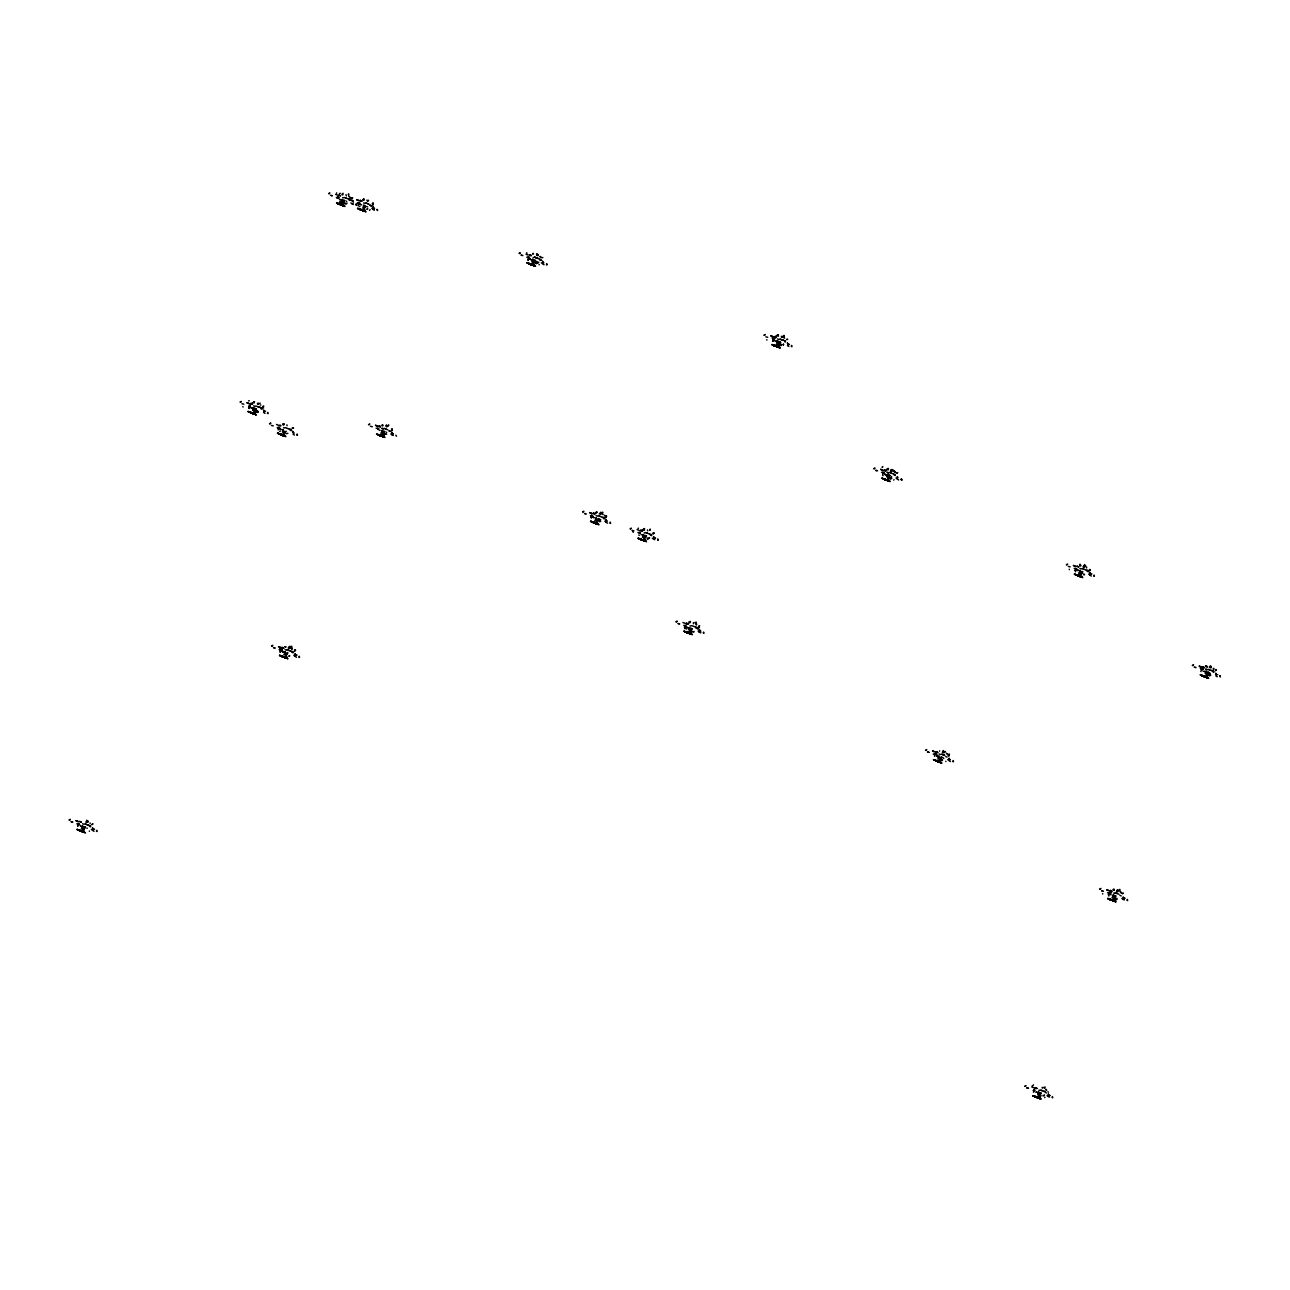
<?xml version="1.0" encoding="UTF-8"?>
<svg xmlns="http://www.w3.org/2000/svg" width="1290" height="1290" viewBox="0 0 1290 1290"><rect width="100%" height="100%" fill="white"/><g stroke="black" fill="none" stroke-linecap="round" stroke-linejoin="round"><path stroke-width="1.5" d="M538.736 262.031L538.365 262.983M649.386 538.381L649.515 537.624M942.377 752.328L942.587 752.602M1043.82 1095.839L1044.416 1094.855L1044.045 1095.79M1083.261 566.81L1084.487 567.407M252.211 402.867L252.292 402.625M642.259 529.626L642.291 530.109M776.096 335.948L776.112 335.594M257.242 411.284L256.984 411.816M599.64 521.757L599.173 521.144M647.29 538.027L647.338 539.204M781.111 344.365L780.853 344.898M1041.933 1095.436L1041.981 1095.968M1083.584 573.937L1083.519 574.743M1209.488 674.67L1208.875 674.735M257.452 410.768L257.855 412.042L257.436 410.897M287.88 433.359L286.928 433.537M289.669 655.562L289.621 656.062M347.01 203.046L346.655 203.707M367.714 208.593L367.666 209.093M386.129 433.956L386.661 434.23M536.866 263.386L537.172 263.031M600.705 521.499L600.189 521.225M694.036 631.39L693.988 631.89M891.551 478.122L891.938 478.155M1084.503 574.356L1084.455 574.856M1210.407 675.073L1210.359 675.573M1210.697 675.073L1209.891 674.815M254.356 413.3L255.63 412.074M343.559 203.868L344.108 203.207M686.635 629.117L686.586 628.81M1207.101 667.381L1207.521 667.075M891.842 471.334L890.552 470.898L891.858 470.995M944.296 751.957L943.812 752.538C942.538 752.264 945.199 752.489 943.683 751.812M1117.769 891.729L1116.463 891.293L1117.769 891.39M1110.626 891.842L1111.464 892.664L1110.271 891.89M83.479 830.421L82.479 830.857L83.415 830.212M82.495 830.776L83.334 830.599M282.897 434.617L283.316 434.907M284.977 656.723L285.525 656.417M343.011 204.013L342.011 204.465L342.947 203.804M363.957 209.19L363.683 210.141M382.437 435.004L382.517 435.085M533.496 263.837L532.496 264.273L533.415 263.628M596.48 522.273L596.56 522.353M643.516 539.607L644.065 539.301M887.165 479.525L887.585 479.832M938.927 761.116L940.41 761.084M1038.176 1097.097L1038.595 1097.419M1114.092 899.485L1113.512 900.291M1206.731 675.879L1205.715 676.331L1206.65 675.686M259.903 403.577L260.193 403.077M602.591 513.63L602.414 513.839M783.917 336.9L784.046 335.416L783.74 337.109M945.506 752.006L945.36 751.748M1044.739 1087.97L1044.561 1088.18M1113.093 899.839L1114.012 899.275M286.864 657.545L286.896 656.787M343.817 205.013L344.188 205.336M364.941 209.835L365.199 210.705M383.888 435.456L384.146 436.343M597.899 523.482L598.189 523.611M645.403 540.429L645.435 539.672M691.23 633.39L691.263 632.632M779.015 345.881L779.531 346.897L779.241 345.784M1039.837 1096.951L1040.353 1097.967L1040.062 1096.871M1207.601 677.073L1207.892 677.202M527.013 253.017L526.578 252.84M638.034 528.432L638.486 528.158M1032.693 1085.841L1032.258 1085.664M294.652 651.498L295.023 650.74M372.987 204.626L373.068 203.788L373.068 204.9M392.015 430.538L392.015 429.409L392.063 430.247M605.703 517.435L606.058 516.677L606.106 517.516M653.175 534.173L653.562 533.625M948.972 756.198L948.972 755.069L948.182 755.714M1047.899 1091.759L1048.447 1092.162M1089.857 570.664L1089.857 569.535L1089.066 570.196M1215.599 670.784L1215.761 670.268M90.139 823.617L90.107 822.972M260.838 405.028L260.306 405.028M696.745 624.167L696.165 624.731M784.707 338.109L784.175 338.109M894.954 472.317C894.954 470.415 896.115 474.414 894.986 471.414M946.586 753.86L946.554 753.231M1120.478 891.455L1120.413 892.035M1120.865 892.712L1121.687 892.938L1120.768 892.309M1213.374 669.075L1213.825 668.252L1213.245 668.913M363.732 199.563L362.974 200.144L363.925 199.418M888.02 469.608L887.133 469.302L888.197 469.753M939.571 751.135L939.636 750.845M1114.125 890.1L1113.044 889.697L1114.157 889.955M263.547 407.979C263.096 407.721 263.74 406.914 262.725 407.543M699.422 627.698L698.6 627.246M282.8 424.168L284.252 424.104L283.219 423.991M888.52 469.012L887.472 469.302M258.113 412.187L257.855 411.542M648.16 538.93L648.628 538.027L647.951 538.672M86.752 828.132L87.301 828.245M346.671 201.611L346.558 201.143M359.91 206.626L359.7 206.658M367.457 206.803L367.682 206.981M386.613 432.618L386.516 432.166M537.285 261.693L536.43 261.451M600.447 519.709L600.253 520.499L600.559 519.435M891.6 476.494L891.39 476.961M943.732 758.536L943.474 757.81M1210.375 673.477L1210.068 673.219M593.997 513.178L593.787 512.598M88.026 821.569L88.252 821.101M258.79 403.238L258.79 403.512M290.524 647.499L290.347 647.193M367.908 201.272L368.085 200.869M386.839 426.893L386.71 426.168M537.559 254.34L538.011 255.178L536.817 253.662M601.543 513.646L600.898 514.162M782.675 336.319L782.659 336.593M944.474 751.812L944.828 751.425M1085.358 566.294L1085.712 565.907M1043.497 1087.389L1043.481 1087.664M1118.624 890.616L1118.978 890.213M1211.262 667.027L1211.036 666.898M283.203 424.378L283.752 423.991M363.345 199.611L364.054 198.983M596.673 512.823L596.383 512.098M643.887 529.045L643.355 529.674M689.989 622.667L689.053 621.764L690.472 621.49M1079.972 565.101L1080.843 565.81L1079.746 565.907L1080.036 564.198L1079.714 565.165L1080.665 564.988M1205.957 666.172L1206.747 666.543L1205.795 666.14M339.464 193.645L340.286 193.274M252.501 408.221L252.034 407.914M642.452 534.544L642.533 534.963M688.199 627.762L688.36 627.924M776.274 340.882L776.37 341.302M885.714 474.543L886.182 474.817M937.782 756.246L937.653 756.795M1036.725 1092.114L1037.192 1092.372M353.363 203.03L353.186 202.772M633.18 532.125L633.197 532.335M777.144 344.462L777.789 343.027L777.451 343.866M243.052 406.995L242.875 406.608M766.921 340.076L766.76 339.705M1069.394 569.648L1069.216 569.277M1102.708 893.567L1102.628 893.986M86.688 821.956L86.446 821.085M257.678 404.028L257.436 403.173M287.089 425.7L286.848 424.845M286.509 433.601L285.751 433.375M346.413 195.87L345.978 194.677M345.736 203.61L344.865 203.223L345.801 203.997M288.896 647.322L290.363 648.225L288.654 647.58M288.686 655.965L288.799 656.32M366.973 200.063L367.231 200.934M366.731 208.996L366.844 209.351M386.161 426.571L385.92 425.7M385.436 434.117L385.13 433.875M536.447 254.501L537.188 255.21M536.269 262.918L535.334 263.047L536.301 263.789M600.221 513.839L599.979 512.969M647.709 530.787L647.467 529.916M693.536 623.747L693.294 622.876M781.547 337.125L781.305 336.255M891.084 470.044L890.826 470.302M943.135 752.215L942.893 751.344M1084.003 566.697L1083.761 565.826M1042.368 1088.196L1042.127 1087.325M1117.285 891.019L1117.043 890.148M1116.898 898.808L1116.85 898.259M1209.633 666.833L1210.117 667.736L1209.391 667.091M1114.979 899.694L1116.35 899.872M254.178 402.657C254.049 403.98 253.195 401.013 253.904 402.512M283.074 424.878L283.929 424.797L283.139 424.458M342.189 194.726L343.043 194.677L342.253 194.306M284.945 646.58L286.009 647.032L285.219 646.645M382.146 425.732L383.001 425.7L382.211 425.313M533.399 253.856L532.738 254.114M690.618 632.568L689.553 632.89L690.569 632.39M778.386 336.206L777.596 335.868M777.548 346.268L779.499 345.156M286.315 431.263L285.767 431.521M366.441 206.577L366.054 206.464M780.337 342.269L780.773 342.721M1209.149 673.025L1208.762 672.961M255.936 410.8L256.258 408.914L254.372 408.366M598.479 520.612L598.802 518.725M779.821 343.882L780.128 341.995L778.241 341.447M941.394 758.988L941.716 757.101M1208.182 674.186L1208.504 672.316M77.706 825.39L77.755 825.874M83.624 828.309L83.318 828.325M249.325 408.43L248.744 407.946M254.227 410.881L254.146 410.059L254.582 410.897M278.447 429.231L278.14 429.893M283.736 432.069L283.719 432.618M342.769 202.401L342.85 201.917M280.462 651.482L280.349 652.288M358.249 204.368L358.298 204.852M285.719 654.74L285.654 653.917L286.09 654.756M364.167 207.287L363.861 207.303M382.808 432.94L382.791 433.472M527.981 258.919L528.287 260.419L527.739 259.564M533.238 262.225L533.318 261.741M591.191 517.532L591.578 517.5M596.851 520.209L597.141 520.241M644.355 537.156L644.645 537.188M684.619 627.649L684.909 627.391M690.102 630.584L690.021 629.762L690.456 630.6M773.162 341.253L772.629 341.028M778.096 343.962L778.031 343.14L778.451 343.978M888.31 476.978L888.004 476.994M934.75 756.359L934.492 755.747M940.071 758.568L939.765 758.585M1075.086 570.599L1075.376 570.341M1080.569 573.534L1080.488 572.712L1080.923 573.55M1038.998 1094.549L1039.708 1092.759M1113.834 897.872L1114.189 897.501M1206.553 673.783L1206.537 674.331M91.88 824.649L93.057 823.842M262.87 406.721L263.837 406.156L262.983 406.318M292.282 428.393L293.572 427.99L292.282 427.99M372.407 203.627L373.391 203.062L372.488 203.417M605.413 516.532L606.397 516.113M698.729 626.424L699.712 625.86L698.809 626.231M896.55 473.317L897.743 472.511M948.327 754.908L949.505 754.102M1122.477 893.712L1123.445 893.132L1122.542 893.502M595.529 513.081L596.722 512.469M688.844 622.989L690.053 622.361M643.162 529.803L644.549 529.868L643.694 529.948M82.367 827.987L82.754 826.068M83.431 830.099L84.705 826.616M253.033 410.333L253.743 408.156L255.694 408.688L254.162 412.058M284.719 432.263L282.607 432.166L283.171 429.828M342.495 201.756L343.962 202.159L344.236 200.208L342.285 199.676L341.721 202.014M281.672 648.418L281.913 649.579L281.8 648.402M285.251 652.014L284.913 654.256M285.928 656.046L287.186 652.547M596.286 517.951L595.819 520.289M598.238 518.483L598.125 520.209M643.791 534.899L643.097 537.027M645.726 535.431L643.629 539.333L644.387 538.381M888.117 478.767L889.374 475.284L887.439 474.736L886.972 477.074M935.427 753.699L935.766 752.715L936.685 753.57L935.879 753.908M938.814 758.246L939.201 756.327M941.152 756.875L939.878 760.358M1079.682 572.728L1080.085 570.809M1082.02 571.341L1080.649 575.34M1038.047 1094.21L1038.434 1092.307L1040.385 1092.84L1038.853 1096.21M1112.964 897.05L1113.351 895.131L1115.302 895.679M1202.667 669.107L1202.409 667.946L1202.216 668.897L1203.473 668.768M384.065 434.407L383.501 435.633L384.049 434.23M691.392 631.39L690.876 632.793L691.488 631.778M779.386 344.849L778.354 345.881M86.091 821.972L85.866 822.23M288.202 647.951L288.573 647.919M599.237 513.888L599.624 513.855M254.323 412.687L255.259 410.51M283.107 434.859L284.364 434.569L283.816 433.956M382.808 435.214L383.856 433.085L382.662 434.585M596.867 522.482L597.802 520.322L596.319 519.015L594.932 520.467M644.355 539.43L645.306 537.269L644.258 536.059M690.182 632.39L691.553 628.391L689.618 627.859L689.441 630.488M778.193 345.768L779.144 343.592L778.096 342.398M888.439 479.461L888.084 478.88M341.253 203.643L340.576 202.998L341.269 204.046M688.054 631.342L688.521 631.632M289.605 646.371L289.928 646.306M386.742 425.378L386.307 424.878M600.656 512.307L600.979 512.243M1084.487 565.988L1084.632 564.52L1084.761 565.891M1210.359 665.898L1210.681 665.817M882.328 467.286L882.747 466.577L882.263 467.415M1033.274 1084.987L1033.516 1084.874M283.816 652.063L283.994 652.079M1204.554 671.59L1204.715 671.235M82.06 827.6L82.528 825.729M253.05 409.688L253.517 407.801M282.478 431.36L282.945 429.473M341.592 201.208L342.06 199.321M284.558 653.546L285.025 651.676M381.55 432.215L382.017 430.344M532.06 261.015L532.528 259.145M595.593 519.483L596.061 517.613M643.097 536.43L643.565 534.544M688.925 629.391L689.392 627.504M776.919 342.769L777.386 340.882M886.746 476.268L887.214 474.397M888.697 475.188L887.988 477.526M938.507 757.859L938.975 755.988M1079.391 572.341L1079.859 570.454M1037.74 1093.839L1038.208 1091.953M1112.657 896.663L1113.125 894.792M1205.295 673.074L1205.763 671.187M362.829 207.384L364.909 206.916L363.974 209.077M381.776 433.021L382.243 430.683L384.178 431.215L383.791 433.134L382.259 431.747L380.873 433.198M532.19 261.838L532.754 259.483L534.705 260.032M777.822 343.317L779.289 343.721L779.563 341.769L777.612 341.237L777.451 343.172M1112.883 897.469L1112.915 896.985M1205.424 673.88L1205.989 671.542L1207.94 672.074L1207.537 673.993L1206.198 673.622M84.592 828.325L82.915 829.905M285.009 432.085L283.316 433.666M345.027 200.531L344.124 201.933M363.716 208.964L365.135 207.303M285.461 654.095L287.089 654.272L285.671 655.917M533.447 263.515L534.382 261.354L532.915 263.337M597.899 520.257L596.706 521.853M1113.834 899.082L1114.963 897.001L1114.044 899.162M83.576 829.454L82.608 830.502L82.979 829.26M283.639 433.762L283.316 433.682M1081.923 573.066L1079.924 575.243L1080.681 574.292M368.392 200.224L368.569 200.531M387.339 425.861L387.516 426.168M601.382 513.13L601.559 513.436M256.387 411.639L257.113 411.945M941.781 759.891L941.603 760.536C941.829 757.827 943.264 762.035 941.845 759.81M1115.995 898.614L1116.898 899.436M87.172 821.246L86.801 820.247M249.035 406.302L249.486 405.286L249.534 406.495L250.341 406.156L249.534 406.495M337.883 196.822L337.222 198.047L338.883 197.676L337.222 198.047M281.026 650.354C281.301 647.387 279.043 652.176 281.833 650.015L280.188 650.402M528.062 257.645L528.497 256.629L528.545 257.839L529.351 257.5L528.545 257.839M591.884 515.097L591.481 516.29M639.082 533.044L639.518 532.028L639.566 533.238L640.372 532.899L639.566 533.238M685.393 626.198C685.667 623.231 683.41 628.02 686.199 625.86L684.555 626.231M772.92 339.383L773.355 338.367L773.403 339.576L774.21 339.238L773.403 339.576M882.731 472.882L883.166 471.882L883.215 473.075L884.021 472.753L883.215 473.075M891.664 469.544L893.067 469.834M934.492 754.473L934.944 753.473L934.992 754.666L935.798 754.344L934.992 754.666M943.425 751.135L943.248 750.506M1108.642 893.277L1109.094 892.277L1109.142 893.47L1109.948 893.148L1109.142 893.47M1117.575 889.939L1118.027 890.213M1201.28 669.687L1202.586 669.542L1201.28 669.687L1201.038 668.172M249.083 408.027L248.664 407.027L248.728 408.221M358.281 205.126L358.685 204.917M638.76 534.963L639.34 535.302M684.78 627.924L685.296 627.279L684.829 628.182M773.016 340.866L772.904 340.641M1075.409 570.68L1074.957 570.325M1033.774 1092.179L1033.435 1092.098M1108.69 895.002L1108.191 894.599M1200.974 671.606L1200.829 671.01M257.823 404.06C260.257 403.722 256.952 404.657 258.532 403.447M290.04 647.322L288.928 647.032M781.708 337.142C784.143 336.819 780.821 337.738 782.401 336.529M1084.535 566.794L1084.277 566.326M1210.407 667.269L1209.681 666.559M890.326 477.929L889.826 478.945L890.535 477.881M358.668 205.82L358.346 205.965M87.107 821.94L87.865 822.278L87.543 821.375M537.124 255.356L537.882 255.694L537.543 254.791M891.793 470.608L891.567 470.947M1210.342 667.398L1211.1 667.752L1210.778 666.833M343.14 193.306L342.318 193.742M382.824 424.862L382.275 424.765M533.528 253.421L532.802 253.566M597.044 511.872L596.319 512.017M644.645 528.545L643.42 529.255M778.386 335.158L778.467 334.868M887.536 468.883L888.294 468.383L887.052 469.092M1114.109 889.052L1113.399 889.213M1206.585 665.721L1205.618 665.898M336.706 192.855L336.545 193.21M96.444 831.308L96.766 830.325L97.04 831.55M267.433 413.397L267.772 412.413L268.03 413.622M355.976 204.917L356.379 203.949M296.845 435.069L297.168 434.004L297.458 435.294M298.925 657.255L299.264 656.271L299.538 657.497M546.444 264.724L546.766 263.676L547.041 264.966M609.96 523.192L610.299 522.128L610.573 523.434M791.302 346.478L791.625 345.414L791.899 346.704M703.292 633.1L703.631 632.116L703.905 633.326M901.452 478.993L901.726 480.219L901.517 479.025M952.891 761.568L953.213 760.584L953.487 761.81M1093.759 576.05L1094.097 575.066L1094.371 576.291M1052.124 1097.548L1052.463 1096.564L1052.721 1097.774M1127.041 900.372L1127.379 899.388L1127.637 900.614M352.686 197.838L351.396 197.838L352.396 197.838M295.362 650.176L294.362 650.192L295.652 650.176M391.434 429.054L392.353 428.844M654.191 533.06L652.901 533.076L653.901 533.06M1216.389 669.703L1215.099 669.72L1216.099 669.703M254.598 401.787L253.372 402.496M340.673 201.837L339.641 202.24L340.625 201.595M591.272 518.016L591.126 517.403M890.938 478.171L890.019 478.3L890.971 479.041M362.2 208.835L362.264 209.012M381.147 434.456L380.598 435.053M284.203 655.981L284.219 656.4M531.674 263.273L531.722 263.45M595.19 521.724L594.529 521.531M694.181 622.667L693.843 622.651M938.104 760.1L938.169 760.294M1112.254 898.904L1112.319 899.098M1037.337 1096.081L1037.402 1096.274M1077.795 569.519L1078.021 569.922M248.583 400.835L249.276 400.739M778.031 345.139L777.128 345.833M944.264 752.602L942.942 752.505M342.963 203.691L343.801 202.03L342.318 200.724L340.931 202.175M283.848 433.843L284.687 432.182M1206.682 675.573L1207.505 673.896L1206.456 672.703M1039.127 1096.339L1039.966 1094.662L1038.901 1093.468M351.864 199.337L352.057 198.402M391.644 430.167L391.805 430.473M1089.857 569.535L1089.76 570.277M363.458 210.206L364.022 209.399M685.006 627.714L685.103 628.794L684.49 627.375M882.683 475.317L882.94 475.688M1075.473 571.099L1075.57 571.76M1108.9 895.534L1108.836 896.082M939.362 760.197L939.797 759.81M776.096 344.462L775.903 345.414M1080.504 574.711L1080.907 574.179M649.95 530.319L650.208 529.077L649.87 529.868M605.478 516.322L606.687 516.113M1206.569 676.653L1206.988 676.266M1113.625 899.533L1113.286 900.178M1039.014 1097.419L1039.643 1097.064M370.101 209.544L369.521 210.399M89.349 831.018L89.413 831.324M539.333 264.547L538.994 264.837M783.353 345.011L783.353 343.962M945.796 761.277L945.86 761.584M1044.997 1097.355L1044.658 1097.645M541.961 257.855L542.848 257.5M786.819 339.609L787.706 339.238L786.723 339.399M348.929 196.628L348.816 195.838M291.701 649.112L292.104 648.193L291.814 649.144M603.156 514.565L602.881 514.5M894.293 470.915L894.035 471.737L893.97 470.915M1086.567 567.987L1086.615 566.987M329.095 193.79L329.869 192.968L328.595 193.581M350.106 199.16L350.88 198.354L349.59 198.966M240.553 402.27L241.327 401.448L240.053 402.061M256.484 409.011L255.42 410.639L253.179 410.494M269.981 423.942L270.707 423.185M69.563 820.182L70.337 819.376L69.047 819.989M85.495 826.938L84.43 828.567L82.963 828.148M369.053 424.797L369.827 423.991L368.537 424.603M384.984 431.553L383.904 433.182L382.453 432.763M519.564 253.598L520.354 252.792L519.064 253.404M272.061 646.129L272.835 645.322L271.545 645.935M535.511 260.354L534.431 261.983L532.963 261.564M283.881 654.53L285.267 653.079L286.783 654.401L287.993 652.885M583.096 512.066L583.87 511.259L582.58 511.872M597.947 520.451L599.028 518.822M630.6 529.013L631.374 528.191L630.084 528.803M764.422 335.352L765.212 334.529L763.922 335.142M646.532 535.753L645.452 537.382L644 536.979M780.369 342.092L779.289 343.721L777.644 342.285M676.428 621.974L677.202 621.151L675.912 621.764M691.279 630.342L692.359 628.714M874.249 468.851L875.023 468.044L873.733 468.657M890.181 475.607L889.1 477.236L887.649 476.816M926.01 750.441L926.784 749.635L925.511 750.248M1066.895 564.923L1067.668 564.101L1066.379 564.73M941.942 757.198L940.878 758.826L939.41 758.407M1082.826 571.663L1081.746 573.308L1080.101 571.857L1078.714 573.324M1192.799 665.656L1193.573 664.834L1192.299 665.447M1208.73 672.396L1207.666 674.025L1206.021 672.59M1100.16 889.245L1100.934 888.439L1099.661 889.052M1113.56 897.211L1115.028 897.63L1116.092 896.002M1025.244 1086.422L1026.018 1085.6L1024.744 1086.212M1041.175 1093.162L1040.111 1094.791L1038.644 1094.388M80.19 825.648L81.044 826.31L80.383 825.342M530.045 259.145L531.061 259.725L529.481 258.758L530.4 258.758M282.881 651.289L283.542 652.256L281.962 651.289L282.978 651.644M884.714 474.397L885.73 474.978L885.069 474.01M936.637 755.908L937.507 756.569L936.83 755.601M540.026 256.871L541.107 257.21L540.107 256.387M1045.706 1089.679L1046.722 1090.244L1045.787 1089.212M1044.594 1087.728L1045.029 1086.873M81.722 830.034L81.109 830.438M776.58 345.204L776.596 345.607M1079.037 574.776L1078.44 575.179M358.233 203.433L359.023 202.191L359.072 203.385L359.894 203.062L358.233 203.433L359.072 203.385M278.108 428.199L278.898 426.958L278.946 428.167L279.753 427.829L278.108 428.199L278.946 428.167M77.69 824.455L78.496 823.213L78.545 824.407L79.351 824.084L77.69 824.455L78.545 824.407M1033.371 1090.679L1034.177 1089.437L1034.225 1090.647L1035.032 1090.308L1033.371 1090.679L1034.225 1090.647M341.882 201.337L341.608 201.837M643.388 536.576L643.113 537.059M1079.907 572.744L1081.31 572.292M894.051 479.67L893.664 480.074M348.477 194.79L348.703 193.855L348.381 194.629M388.419 425.813L388.661 424.878L388.322 425.652M291.427 647.145L291.669 646.209L291.33 646.983M602.478 513.081L602.704 512.146L602.382 512.92M695.794 622.989L696.036 622.038L695.697 622.812M1119.543 890.261L1119.785 889.326L1119.446 890.1M77.755 826.31L78.045 825.487M280.252 652.256L280.075 651.482M349.638 196.58L349.8 197.257M364.296 209.77L364.49 209.802M533.77 264.208L533.963 264.24M83.753 830.792L83.947 830.825M286.251 656.739L286.445 656.771M941.2 759.665L939.926 760.971M1115.35 898.469L1113.931 900.243M777.58 334.61L777.241 335.577M81.399 828.583L82.786 827.132L84.382 828.486M642.42 537.414L643.807 535.947L645.629 537.156M887.907 475.897L888.955 477.106L887.859 478.638M937.846 758.843L939.233 757.391L940.797 758.746L939.362 760.165M1111.996 897.646L1113.383 896.195L1115.189 897.389M780.805 344.978L781.159 345.526M693.133 632.181L692.198 631.407M1209.536 675.847L1208.569 675.089L1209.536 675.202M292.104 648.628L292.104 648.193M696.261 624.812L696.471 624.038M1120.542 892.212L1120.204 891.309M342.705 203.578L343.914 202.078M690.037 631.761L691.456 630.117M1206.408 675.444L1207.827 673.799M604.607 515.274L604.639 515.678M947.247 753.892L947.521 753.65M537.269 262.902L536.656 262.757M364.054 200.063L363.28 199.144M782.998 344.769L783.627 344.543M257.258 412.478L256.323 411.704M263.998 411.268L263.611 409.978L263.934 411.268M897.695 477.848L897.308 476.574L897.63 477.864M1123.606 898.243L1123.219 896.969L1123.542 898.259M1110.642 892.406L1111.464 892.664M882.731 474.285L882.973 474.768M255.581 410.414L253.775 409.204M285.719 653.175L287.089 654.272M941.039 758.585L939.668 757.488M1040.272 1094.565L1038.466 1093.356M92.412 824.31L91.945 824.439M591.223 516.339L592.884 515.952L591.433 516.306M1075.489 569.261L1076.666 568.809C1074.231 570.873 1076.166 566.116 1075.86 569.148M1200.232 668.059L1201.796 667.656L1200.539 667.946M897.082 472.93L896.55 472.914M948.86 754.521L948.392 754.698M336.335 197.435L337.496 197.451M357.346 202.82L358.507 202.836M526.82 257.258L527.965 257.274M277.221 427.587L278.382 427.603M76.803 823.842L78.19 823.891M933.25 754.102L934.412 754.102M772.291 337.948L773.387 337.271L772.259 337.964M269.465 423.733L270.658 423.152M1084.503 567.068L1083.197 566.971M374.293 208.206L374.584 208.319M543.848 262.854L543.654 262.596M294.168 432.972L294.12 433.198M393.321 434.037L393.128 433.795M607.284 521.112L607.187 521.063M700.615 631.004L700.889 631.132M950.198 759.488L950.246 759.746M1216.986 674.686L1217.744 674.702M280.365 431.15L279.575 431.424M378.018 429.022C378.099 425.974 376.89 430.279 378.825 428.683L377.647 429.135M1040.208 1097.371L1040.353 1097.967M343.075 205.674L338.496 203.675L345.011 206.448L337.206 203.272L344.301 205.997L338.012 203.514L344.301 205.997L341.237 204.981M530.448 264.063L534.769 265.821L527.013 262.789L533.044 265.305L527.126 262.854L533.044 265.305L529.851 263.821M250.841 412.478L248.115 411.51L255.807 414.461L249.47 411.994M280.365 434.44C290.46 438.681 277.898 432.972 281.655 434.907L277.414 433.134L285.187 436.149L278.882 433.666L285.009 436.052L280.511 434.504L281.478 434.891M379.437 435.31L384.307 437.004L377.954 434.52L380.727 435.778C373.423 432.36 393.208 441.003 378.889 434.891M773.613 345.172L779.676 347.542L773.339 345.075L778.499 347.268L776.193 346.22M593.077 522.45L590.53 521.257L598.302 524.288L591.207 521.547L598.109 524.369L592.158 522.015L594.771 523.047M642.356 539.881L644.694 540.994L638.711 538.494L645.806 541.236L638.163 538.269L644.242 540.72L641.517 539.752M886.375 480.041L889.455 481.073L885.779 479.638C897.34 484.669 877.474 475.913 888.342 480.831L882.36 478.332M687.344 632.713L690.069 633.664L683.974 631.213L691.634 634.196L687.78 632.664M937.685 761.423L934.928 760.165L941.926 763.1L935.492 760.6L939.491 762.148C927.655 757.149 952.068 767.292 935.411 760.342L937.83 761.342M1202.199 675.557L1203.731 676.089L1200.361 674.912L1208.714 678.314L1200.909 675.138L1207.827 677.766L1203.183 676.154M1035.225 1096.806L1032.677 1095.613L1041.159 1099.08L1034.935 1096.645M264.708 411.526L265.482 411.3L264.644 411.252M788.577 344.607L789.367 344.382L788.513 344.333M654.74 538.285L655.53 538.059L654.675 538.011M296.2 655.401L296.99 655.175L296.136 655.126M93.718 829.454L94.509 829.228L93.654 829.18M1091.034 574.195L1091.808 573.937L1090.969 573.921M1124.316 898.517L1125.09 898.259L1124.251 898.243M1049.399 1095.694L1050.189 1095.468L1049.334 1095.404M532.786 260.548L534.592 261.741M534.35 261.902L533.238 260.644M937.572 755.376L936.992 754.892M775.096 338.464L773.839 338.593L774.032 337.641L774.29 338.802M282.655 431.36L284.397 431.312M595.77 519.499L597.528 519.435M938.685 757.875L940.442 757.81M338.867 203.933L336.658 203.03L344.301 205.997L339.48 204.288M360.345 209.399L359.507 209.061L363.587 210.867L357.54 208.351L365.086 211.254M383.033 436.681L376.486 433.988L383.146 436.778L380.808 435.665M279.753 434.085L285.187 436.149L282.107 435.133M884.021 479.009L889.455 481.073M640.566 539.397L638.034 538.204L645.581 541.107L639.647 538.962L640.759 539.413M686.699 632.132L691.682 634.164L688.554 633.164M280.962 655.852L287.041 658.222L280.172 655.61L283.8 656.981M935.782 760.6L941.216 762.664L938.152 761.632M79.335 830.341L84.592 832.292L77.674 829.663L83.657 832.163L82.721 831.711M1109.932 899.404L1113.802 900.952L1107.723 898.501L1110.448 899.452M1035.015 1096.581L1040.224 1098.516L1036.612 1097.113M339.56 199.321L340.576 199.918L339.48 199.482M330.514 195.274L332.369 195.725L331.482 195.629M351.525 200.643L353.379 201.095L352.493 200.998M765.857 336.835L767.711 337.287M241.988 403.754L243.826 404.205M370.472 426.281L372.326 426.732M271.4 425.426L273.254 425.877M585.418 513.646L584.515 513.549L586.37 514M1068.313 566.407L1070.168 566.858M677.847 623.457L679.701 623.909L678.814 623.812M881.554 472.317L882.634 472.511M1074.215 568.39L1075.296 568.584M590.417 515.532L591.497 515.726M637.921 532.48L639.001 532.673M683.748 625.44L684.829 625.634M1107.481 892.712L1108.562 892.906M376.132 428.232L377.454 428.457M279.14 649.563L280.462 649.789M359.846 200.788L361.184 201.353M529.319 255.227L530.287 255.71M774.177 336.98L775.145 337.448M883.989 470.479L885.327 471.043M378.792 426.426L380.131 426.99M1202.538 667.285L1203.505 667.752M641.307 531.109L640.34 530.641M1109.9 890.874L1111.238 891.438M363.296 205.046L365.231 205.594M888.052 474.946L889.939 475.51M1039.063 1092.517L1040.949 1093.082M530.367 255.081L529.448 254.791L531.125 255.517M360.894 200.643L359.991 200.353L361.668 201.079M885.037 470.334L884.134 470.044L885.795 470.769M379.841 426.281L378.938 425.99L380.598 426.7M251.357 403.754L250.437 403.447L252.114 404.173M279.865 425.12L280.769 425.426M936.814 751.925L935.895 751.635L937.572 752.36M1110.964 890.729L1110.045 890.439L1111.722 891.164M530.835 255.275L529.819 254.936L531.432 255.646M885.504 470.528L884.489 470.189L886.101 470.898M379.292 426.135L380.308 426.474M1111.416 890.922L1110.416 890.584L1112.028 891.293M775.79 346.043L779.628 347.558L776.564 346.542M595.238 523.256L598.302 524.288M642.114 539.881L639.872 539.059L645.806 541.236L642.726 540.204M284.187 657.319L287.267 658.351L281.252 655.949L287.976 658.787L279.608 655.385L285.542 657.819L282.994 656.642M379.986 435.23L378.438 434.698L379.276 435.036M251.486 412.687L249.954 412.155L256.468 414.928L248.664 411.752L254.646 414.235L250.405 412.365M280.914 434.359L279.172 433.762L285.187 436.149L279.253 433.988M687.36 632.406L685.812 631.858L691.408 634.051L686.812 632.471M1109.561 899.146L1116.076 901.904L1107.594 898.437L1111.899 900.098L1109.077 898.969L1109.851 899.485M594.013 522.498L590.659 521.321L596.738 523.772L593.384 522.273M280.269 434.15L277.543 433.182L283.623 435.633L280.897 434.682M939.652 762.148L933.573 759.697L937.749 761.293M279.624 655.385L282.333 656.336M1036.176 1096.855L1034.306 1096.371L1035.402 1096.822M79.851 830.405L77.126 829.438L84.769 832.405L78.755 830.018L81.077 831.066L80.093 830.76M528.013 254.92L526.046 254.114L527.029 254.565M337.545 195.096L335.577 194.306M639.05 530.335L637.083 529.529M278.43 425.249L276.463 424.458M684.877 623.28L682.91 622.49M1107.626 890.116L1106.643 889.761L1108.61 890.568L1107.626 890.213M1033.693 1087.728L1031.726 1086.938M528.852 263.66L534.769 265.821L531.706 264.805M883.521 478.913L885.762 479.719L883.44 478.671M1076.166 574.985L1082.81 577.581L1076.57 575.147M685.619 631.794L692.343 634.632L685.329 631.697M935.282 760.503L940.12 762.374L936.54 761.019L940.104 762.422L939.168 761.971M1034.532 1096.468L1039.321 1098.354L1033.371 1095.903L1039.337 1098.403L1034.806 1096.581M83.544 832.082L78.835 830.244L85.479 832.84L76.997 829.373L79.545 830.567M522.853 255.533L520.999 255.081L521.95 255.452M528.755 263.434L531.093 264.482L528.626 263.563L529.722 264.015M877.523 470.785L875.668 470.334L876.636 470.689M888.31 480.783L883.295 478.8L884.392 479.251M1080.875 576.807L1074.328 574.115L1076.86 575.308M1196.072 667.591L1194.234 667.14L1195.185 667.494M1204.28 676.492L1201.861 675.605L1202.957 676.057M380.518 435.649L378.099 434.746L379.212 435.198M252.034 413.106L249.615 412.219L250.712 412.671M687.893 632.809L685.474 631.923L686.586 632.374M929.284 752.376L927.445 751.925L928.397 752.28M1103.434 891.18L1101.595 890.729L1102.547 891.084M1111.641 900.098L1109.223 899.194L1113.56 900.726M275.334 648.064L273.48 647.612L274.447 647.967M282.445 656.642L287.315 658.335L281.107 656.078L282.22 656.529M72.837 822.117L70.982 821.666L71.95 822.02M81.044 831.034L78.626 830.147L83.64 832.115L79.948 830.695M347.897 198.805L344.333 197.483M893.035 473.882L890.374 472.769M1085.696 569.938L1083.02 568.842M1211.6 670.671L1208.924 669.575M387.839 429.828L385.178 428.715M649.386 534.028L646.725 532.931M601.898 517.096L599.221 515.984M257.839 406.721L259.355 407.285L258.194 406.753M287.267 428.393L288.783 428.957M693.714 626.424L695.229 626.988M1118.962 894.276L1116.285 893.164M1044.045 1091.437L1041.385 1090.34M340.044 204.288L336.529 202.982L342.737 205.481L340.447 204.481M1076.376 575.066L1078.569 575.888M1207.779 677.75L1202.28 675.799L1204.473 676.621M685.909 632.116L689.908 633.664L687.215 632.39L688.102 632.938M936.959 760.955L933.444 759.633L935.992 760.826M1109.642 899.404L1111.835 900.226M281.543 656.288L286.041 658.013M778.515 347.316L772.549 344.833L778.547 347.268M1203.248 676.25L1206.892 677.637L1202.361 675.815M1114.737 901.178L1110.545 899.759L1114.254 901.226L1111.932 900.114M365.135 211.27L357.653 208.416L366.021 211.818L359.588 209.319M340.463 204.497L344.124 205.9L339.931 204.304M594.464 522.789L598.125 524.175L593.545 522.66L594.593 523.014M775.258 345.865L779.676 347.542M529.948 264.111L534.818 265.805L527.691 263.079L533.657 265.579L530.013 264.192L531.061 264.563M360.49 209.673L365.36 211.367L359.813 209.206M884.634 479.364L889.278 480.96L885.601 479.558M645.855 541.22L641.436 539.526L645.161 540.945M640.985 539.51L644.71 540.945M593.481 522.563L598.35 524.272L592.013 521.789M250.937 412.768L254.678 414.187M936.395 760.955L941.039 762.551L937.362 761.148M1035.628 1096.919L1039.369 1098.354M775.919 341.479L774.339 340.495M1203.183 671.364L1203.812 671.235M640.985 534.721L641.614 534.592M644.678 540.945L641.469 539.462M1110.69 899.823L1114.237 901.178L1109.723 899.42M1035.644 1092.13L1036.257 1092.001M774.113 345.575L780.337 348.01L773.984 345.51M883.924 479.09L890.164 481.509L883.731 479.009L887.73 480.557L884.924 479.38L885.714 479.703M378.728 435.036L384.968 437.455L380.873 435.649M592.787 522.305L599.012 524.724L592.642 522.24M279.656 434.166L285.896 436.601L279.462 434.085M281.768 656.175L287.315 658.335L283.526 656.981M281.736 656.368L286.138 658.061L281.333 656.191L283.736 657.11M377.373 209.335L377.583 210.528L376.857 209.593M640.146 539.188L646.516 541.671L639.501 538.736M783.062 340.076L785.546 341.141L784.82 340.77M774.71 345.559L778.08 347.042L771.984 344.591L778.999 347.284M538.93 258.709L540.687 259.403M348.445 198.886L350.219 199.579M893.599 473.962L895.357 474.656M1086.245 570.035L1088.002 570.712L1087.293 570.341M1081.875 577.017L1076.279 574.824L1078.359 575.775M1211.439 670.397L1213.922 671.445L1213.197 671.074M649.95 534.125L651.708 534.802L650.982 534.431M602.446 517.177L604.22 517.854L603.494 517.484M259.193 406.995L261.677 408.059L259.903 407.382M289.331 429.054L291.089 429.731L290.363 429.36M695.778 627.085L697.535 627.762L696.81 627.391M291.411 651.24L293.169 651.934L292.443 651.547M1043.884 1091.163L1045.642 1091.84M1044.61 1091.534L1046.319 1093.049M88.913 825.294L90.687 825.987L89.961 825.616M788.867 346.462L787.448 345.526M544.009 264.724L542.59 263.789M898.695 479.961L897.26 479.041M1091.34 576.033L1089.905 575.098M1217.244 676.766L1215.809 675.831M607.542 523.176L606.106 522.256M264.998 413.381L263.579 412.445M294.426 435.053L292.991 434.117M950.456 761.552L949.021 760.632M296.507 657.239L295.071 656.32M94.009 831.292L92.574 830.373M1207.827 677.766L1206.585 677.266L1207.376 677.589M380.55 435.746L379.583 435.359L384.081 436.907L379.889 435.31L383.162 436.729M690.408 633.858L683.861 631.165L686.393 632.358M1113.947 900.855L1115.14 901.339M779.66 339.044L781.321 339.625M365.344 202.869L367.005 203.449M1082.133 568.616L1083.777 569.196M1208.037 669.349L1209.698 669.929M598.334 515.774L599.995 516.355M255.791 405.963L257.452 406.543M691.65 625.666L693.31 626.247M540.091 259.661L541.461 260.225M370.762 205.336L372.004 205.787M1088.921 571.663L1087.551 571.099M389.564 430.86L390.951 431.408M603.752 518.241L604.994 518.677M773.484 345.301L774.581 345.752M528.965 263.499L534.544 265.692L531.045 264.45M339.334 204.03L338.496 203.675L340.608 204.659L338.157 203.739L339.254 204.191M883.634 478.751L887.891 480.557L881.683 478.042L884.214 479.235M1206.779 677.54L1204.618 676.541M592.368 522.128L594.609 522.934M338.464 195.322L340.173 195.967M249.921 403.802L251.26 404.367M279.35 425.474L280.688 426.039M686.167 623.602L687.506 624.167M685.796 623.505L687.135 624.07M1034.999 1088.051L1036.338 1088.615L1034.612 1087.954M1081.568 576.146L1081.987 576.469M774.306 336.529L775.983 337.254M338.98 194.967L340.657 195.693M1076.779 566.116L1078.44 566.826M1202.683 666.833L1204.36 667.559M640.485 530.206L642.146 530.916M592.981 513.259L594.658 513.968M686.312 623.151L687.973 623.876M281.946 647.322L283.606 648.048M1035.128 1087.599L1036.805 1088.325M79.448 821.375L81.125 822.101M774.677 336.69L776.29 337.383M360.345 200.498L361.958 201.208M1077.134 566.262L1078.746 566.955M1203.054 666.995L1204.667 667.688M640.84 530.351L642.452 531.045M593.352 513.404L594.964 514.113M250.808 403.609L252.421 404.302M686.667 623.312L688.279 624.005M936.266 751.78L937.878 752.489M282.3 647.467L283.913 648.177M1035.499 1087.76L1037.112 1088.454M79.819 821.52L81.431 822.23M933.476 751.312L934.46 751.764L932.493 750.957L933.476 751.409M782.079 339.834L783.224 340.367L780.563 339.27M535.705 257.516L538.365 258.629L537.221 258.081M366.231 203.078L368.908 204.191L367.747 203.643M345.22 197.709L345.994 198.063M943.651 754.924L944.812 755.472L942.135 754.36M288.186 650.047L290.847 651.16L289.702 650.612M85.688 824.1L88.365 825.213L87.204 824.665M775.371 345.849L777.902 347.042L771.855 344.543L774.403 345.736M279.495 655.32L282.026 656.513M281.736 434.794L284.074 435.907L278.092 433.424L280.414 434.537M778.692 339.399L777.402 338.899M533.834 257.645L533.109 257.436M1081.149 568.971L1079.875 568.471M363.635 202.998L364.361 203.207M343.35 197.822L342.624 197.612M644.855 533.06L644.129 532.851M596.077 515.613L597.351 516.113M689.957 625.795L690.682 626.021M938.991 753.989L940.265 754.489M254.807 406.302L253.533 405.818M284.235 427.974L283.51 427.764M1114.415 893.293L1113.705 893.083M285.042 649.676L286.315 650.176M1039.498 1090.469L1038.789 1090.26M83.818 824.229L82.544 823.746M784.691 341.737L785.497 341.979M540.639 260.241L539.833 259.983M1087.148 571.309L1087.954 571.551M894.018 474.978L895.308 475.494M348.864 199.918L350.171 200.418M1213.068 672.042L1213.874 672.284M651.66 535.64L650.37 535.14M603.365 518.451L604.172 518.709M388.822 430.925L390.112 431.441M945.78 756.569L947.086 757.085M260.822 408.656L261.628 408.898M291.04 430.57L290.234 430.328M1119.93 895.373L1121.236 895.889M291.83 652.256L293.12 652.772M90.639 826.826L89.332 826.31M885.037 479.267L885.924 479.832M1088.647 574.066L1089.76 574.84M896.002 477.993L897.114 478.767M541.332 262.757L542.445 263.515M371.859 208.319L372.971 209.077M350.848 202.933L351.96 203.691M652.353 538.156L653.466 538.914M604.849 521.208L605.961 521.982M947.763 759.584L948.876 760.358M1121.913 898.388L1123.026 899.162M390.806 433.94L391.918 434.714M1047.012 1095.565L1048.125 1096.323M293.814 655.272L294.926 656.046M91.316 829.341L92.428 830.099M891.132 473.14L889.245 472.366M942.909 754.731L941.249 754.15M1117.059 893.535L1115.173 892.761M647.483 533.286L645.597 532.528M385.936 429.086L384.049 428.312M286.864 428.216L285.203 427.635M1042.143 1090.695L1040.256 1089.937M288.944 650.418L287.057 649.644M86.462 824.471L84.801 823.891M291.879 430.554L290.492 429.989M262.45 408.882L261.064 408.317M887.456 475.8L888.971 477.123M363.312 206.11L364.909 207.464M283.187 430.876L284.703 432.198M83.221 827.229L84.269 828.438M1111.174 894.825L1110.077 894.405M380.066 430.376L378.954 429.957M901 479.283L901.726 480.219M355.847 204.223L356.572 205.142M395.804 435.23L396.53 436.165M1124.38 899.904L1123.187 899.436M1049.463 1097.081L1048.27 1096.597M654.82 539.672L653.611 539.188M353.315 204.449L352.106 203.965M393.273 435.456L392.063 434.988M949.456 759.455L949.069 758.165L949.392 759.455M891.116 469.753L891.358 470.624M1201.635 668.72L1201.78 669.881M591.933 515.129L592.078 516.29M337.932 196.838L338.077 198.015M657.803 539.156L658.077 540.365L657.868 539.188M1220.018 675.799L1220.275 677.008L1220.082 675.831M373.165 206.884L373.552 208.174L373.165 206.884M293.04 431.65L293.427 432.94L292.975 431.699M542.622 261.322L542.945 262.612L542.622 261.322M392.112 432.505L392.499 433.795L392.112 432.505M295.12 653.837L295.442 655.143L295.12 653.837M92.622 827.906L92.945 829.196L92.622 827.906M787.481 343.059L787.884 344.349L787.481 343.059M606.155 519.773L606.477 521.079L606.155 519.773M653.659 536.721L654.046 538.011L653.659 536.721M699.486 629.681L699.873 630.971L699.486 629.681M1089.953 572.631L1090.276 573.937L1089.953 572.631M1215.857 673.364L1216.244 674.654L1215.857 673.364M1048.302 1094.13L1048.706 1095.42L1048.302 1094.13M281.043 648.144L279.914 648.741L281.043 648.144M632.906 530.593L632.019 530.496L633.874 530.948L632.906 530.593M1027.566 1088.002L1026.679 1087.905L1028.533 1088.357L1027.566 1088.002M1077.182 575.13L1074.457 574.179L1080.536 576.63L1077.182 575.13M1035.531 1096.629L1032.806 1095.678L1038.885 1098.112L1035.531 1096.629M772.871 336.658L770.904 335.868L772.871 336.658M357.572 200.031L356.588 199.676L358.556 200.482L357.572 200.031M882.683 470.173L880.731 469.366L882.683 470.173M1074.36 565.794L1073.377 565.439L1075.344 566.246L1074.36 565.794M1201.248 666.962L1199.281 666.172L1201.248 666.962M377.502 426.119L375.535 425.313L377.502 426.119M590.562 512.936L589.578 512.582L591.546 513.388L590.562 513.033M249.002 403.577L247.035 402.786L249.002 403.577M280.494 647.451L278.543 646.645L280.494 647.451M78.013 821.504L76.045 820.698L78.013 821.504M775.951 346.22L773.71 345.397L775.951 346.22M361.619 210.044L359.378 209.222L364.183 211.092L359.168 209.125L361.587 210.012M1203.747 676.154L1200.232 674.847L1206.279 677.347L1203.747 676.154M251.502 412.768L247.986 411.462L254.033 413.961L251.502 412.768M690.521 633.954L686.861 632.568L690.505 633.89M384.081 436.907L380.421 435.52L384.259 437.02M1082.149 577.13L1078.424 575.695L1082.1 577.146M1081.004 576.856L1077.279 575.421L1080.972 576.856M255.807 414.461L252.098 413.042L255.759 414.477M1115.415 901.452L1111.706 900.033L1115.366 901.468M1040.498 1098.612L1036.789 1097.193L1040.449 1098.645M361.119 204.739L360.023 204.32L361.119 204.739M1077.908 570.503L1076.811 570.083L1077.908 570.503M594.11 517.645L593.013 517.226L594.11 517.645M251.566 407.834L250.47 407.414L251.566 407.834M280.994 429.506L279.898 429.086L280.994 429.506M687.441 627.553L686.345 627.117L687.441 627.553M535.479 266.256L529.045 263.757L535.479 266.256M888.504 472.898L887.23 472.398L888.504 472.898M1207.053 669.703L1205.779 669.204L1207.053 669.703M383.307 428.844L382.034 428.344L383.307 428.844M371.181 205.803L369.875 205.287L371.181 205.803M697.487 628.601L696.197 628.101L697.487 628.601M374.326 209.819L373.116 209.351L374.326 209.819M700.647 632.632L699.438 632.148L700.647 632.632M536.463 257.887L534.576 257.129L536.463 257.887M698.325 628.585L696.939 628.02L698.454 628.698M699.277 631.81L698.164 631.052L699.293 631.874"/></g></svg>
